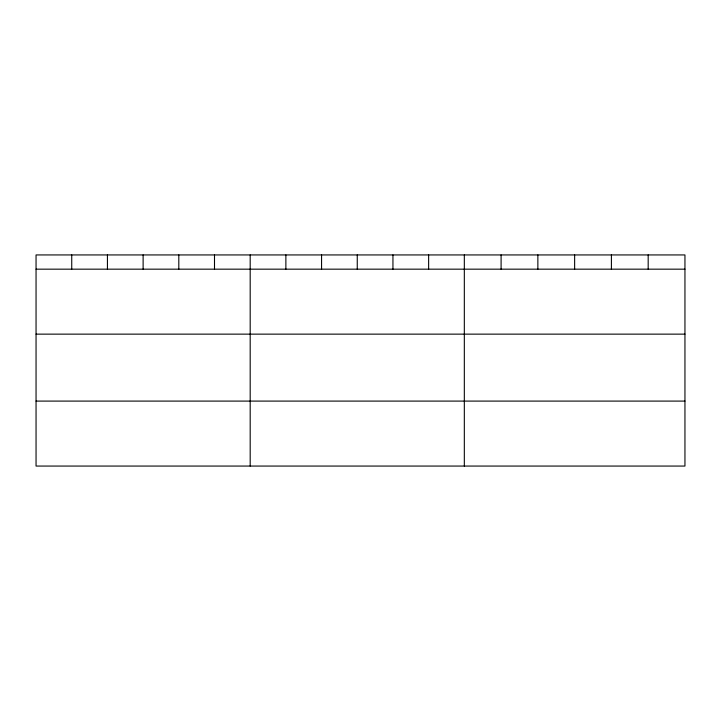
<?xml version="1.0" encoding="UTF-8"?>
<svg xmlns="http://www.w3.org/2000/svg" width="721" height="721" viewBox="0 0 721 721"><rect width="100%" height="100%" fill="white"/><g stroke="black" fill="none" stroke-linecap="round" stroke-linejoin="round"><path stroke-width="1.08" d="M684.95 334.138L684.95 254.937L36.05 254.937L36.05 466.063L684.95 466.063L684.95 334.138L36.05 334.138M36.05 269.167L684.95 269.167M36.05 401.092L684.95 401.092M648.179 254.937L648.179 269.167M611.408 254.937L611.408 269.167M574.637 254.937L574.637 269.167M537.866 254.937L537.866 269.167M501.095 254.937L501.095 269.167M464.324 254.937L464.324 466.063M428.635 254.937L428.635 269.167M392.945 254.937L392.945 269.167M357.255 254.937L357.255 269.167M321.566 254.937L321.566 269.167M285.876 254.937L285.876 269.167M250.187 254.937L250.187 466.063M214.498 254.937L214.498 269.167M178.808 254.937L178.808 269.167M143.119 254.937L143.119 269.167M107.429 254.937L107.429 269.167M71.739 254.937L71.739 269.167"/></g></svg>
